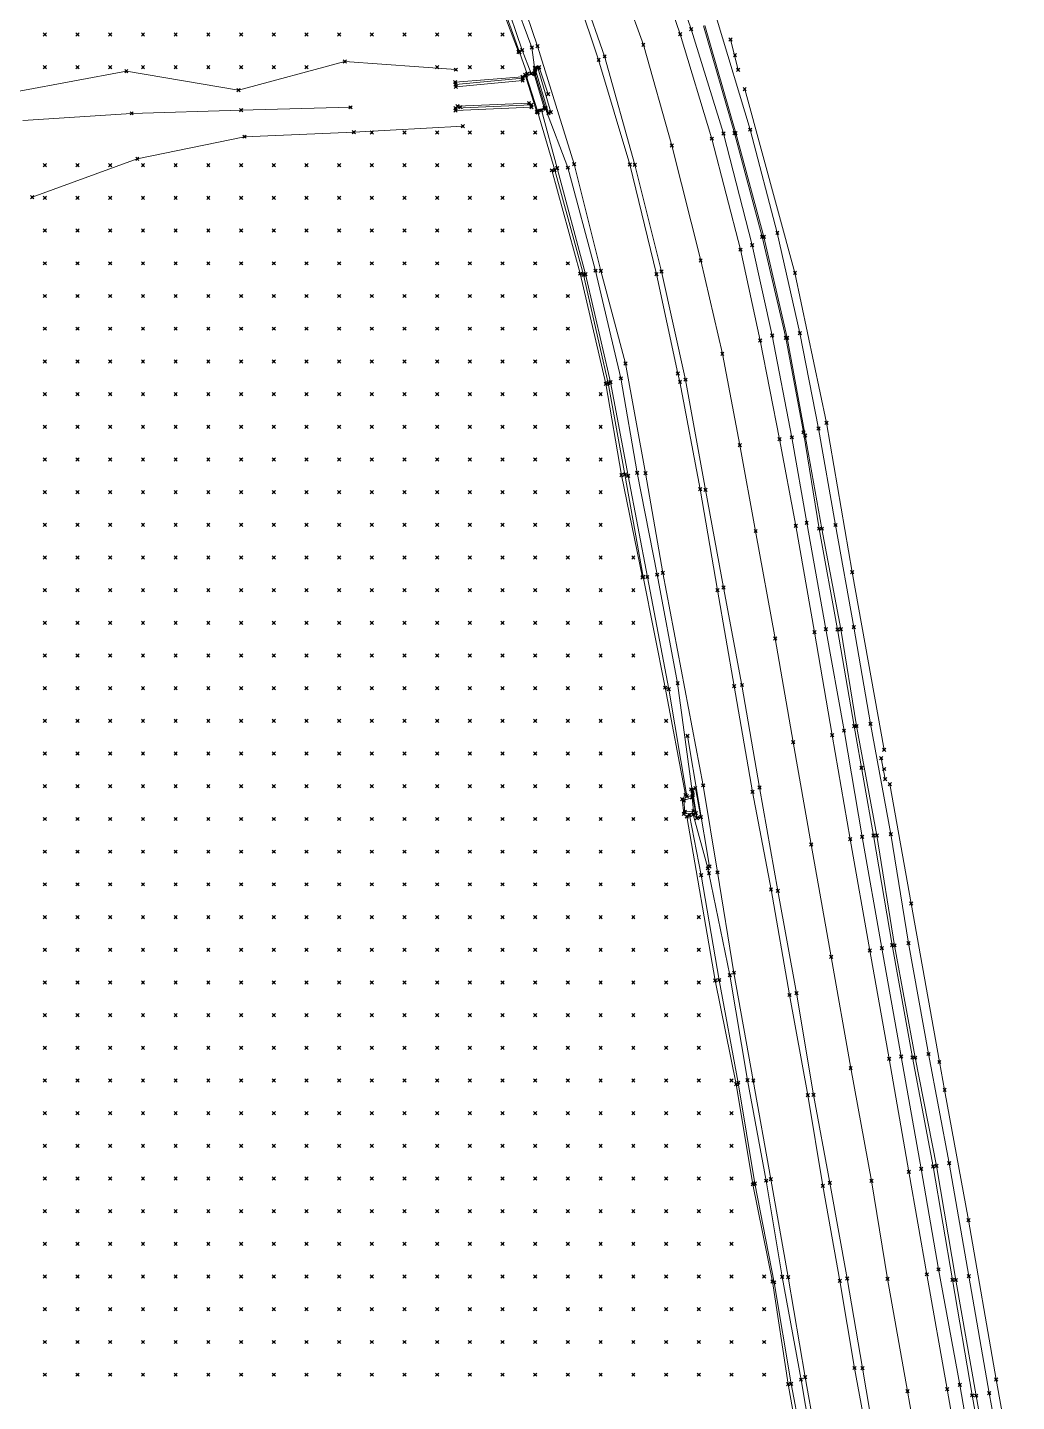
# Model space of a CAD drawing. Header units: metres. Extents: x 441556 to 446409, y 432338 to 461058.
# Drawn here: x 441655.5 to 441746.2, y 453000.5 to 453126.5 of the extents above; entities that cross this region are included whole.
import ezdxf

# ---------------------------------------------------------------- set-up
doc = ezdxf.new("R2010")
doc.units = ezdxf.units.M
doc.header["$MEASUREMENT"] = 0
doc.header["$PDMODE"] = 35
doc.header["$PDSIZE"] = 0.15
for name, color, linetype, lineweight in [('DTM-BRE-RevN_GRP_ CAROSABIL', 2, 'Continuous', 0), ('DTM-BRE-RevN_GRP_ACOSTAMENT', 2, 'Continuous', 0), ('DTM-BRE-RevN_GRP_AX', 2, 'Continuous', 0), ('DTM-BRE-RevN_GRP_CAMERA CADERE JOS', 2, 'Continuous', 0), ('DTM-BRE-RevN_GRP_CAMERA CADERE SUS', 2, 'Continuous', 0), ('DTM-BRE-RevN_GRP_CANAL', 2, 'Continuous', 0), ('DTM-BRE-RevN_GRP_CANAL SCURGERE JOS', 2, 'Continuous', 0), ('DTM-BRE-RevN_GRP_CANAL SCURGERE SUS', 2, 'Continuous', 0), ('DTM-BRE-RevN_GRP_PARAPET BETON_JOS', 2, 'Continuous', 0), ('DTM-BRE-RevN_GRP_PARAPET BETON_SUS', 2, 'Continuous', 0), ('DTM-BRE-RevN_GRP_PARAPET METALIC', 2, 'Continuous', 0), ('DTM-BRE-RevN_GRP_PARAPET NEW JERSEY', 2, 'Continuous', 0), ('DTM-BRE-RevN_GRP_SANT BETON JOS', 2, 'Continuous', 0), ('DTM-BRE-RevN_GRP_SANT BETON SUS', 2, 'Continuous', 0), ('DTM-BRE-RevN_GRP_TALUZ JOS', 2, 'Continuous', 0), ('DTM-BRE-RevN_GRP_TALUZ SUS', 2, 'Continuous', 0), ('DTM-BRE-RevN_GRP_ZID SPRIJIN JOS', 2, 'Continuous', 0), ('DTM-BRE-RevN_GRP_ZID SPRIJIN SUS', 2, 'Continuous', 0), ('DTM-BRE-RevN_Rau_jos2', 2, 'Continuous', 0), ('DTM-NOK-RevN_LIDAR_co_lidar', 91, 'Continuous', 0), ('DTM-NOK-RevN_RTK', 32, 'Continuous', 0)]:
    doc.layers.add(name, color=color, linetype=linetype, lineweight=lineweight)

msp = doc.modelspace()

# ---------------------------------------------------------------- linework, layer by layer
at = {"layer": 'DTM-BRE-RevN_GRP_ CAROSABIL'}
for p, q in [((441699.239, 453133.715, 359.184), (441702.282, 453124.837, 359.126)), ((441715.371, 453125.927, 359.49), (441712.658, 453133.9, 359.467)), ((441718.253, 453116.34, 359.454), (441715.371, 453125.927, 359.49)), ((441702.282, 453124.837, 359.126), (441705.622, 453113.99, 359.118)), ((441720.884, 453106.158, 359.43), (441718.253, 453116.34, 359.454)), ((441705.622, 453113.99, 359.118), (441708.088, 453104.21, 359.196)), ((441722.7, 453097.831, 359.427), (441720.884, 453106.158, 359.43)), ((441708.088, 453104.21, 359.196), (441710.338, 453095.71, 359.188)), ((441724.48, 453088.772, 359.431), (441722.7, 453097.831, 359.427)), ((441710.338, 453095.71, 359.188), (441712.179, 453085.644, 359.195)), ((441725.959, 453080.825, 359.446), (441724.48, 453088.772, 359.431)), ((441712.179, 453085.644, 359.195), (441713.766, 453076.5, 359.066)), ((441727.681, 453071.052, 359.448), (441725.959, 453080.825, 359.446)), ((441713.766, 453076.5, 359.066), (441717.481, 453057.002, 359.186)), ((441729.295, 453061.606, 359.465), (441727.681, 453071.052, 359.448)), ((441730.958, 453052.072, 359.448), (441729.295, 453061.606, 359.465)), ((441717.481, 453057.002, 359.186), (441718.774, 453049.022, 359.153)), ((441732.757, 453041.846, 359.467), (441730.958, 453052.072, 359.448)), ((441718.774, 453049.022, 359.153), (441720.298, 453039.813, 359.18)), ((441734.523, 453031.918, 359.495), (441732.757, 453041.846, 359.467)), ((441720.298, 453039.813, 359.18), (441722.071, 453029.908, 359.168)), ((441736.348, 453021.532, 359.514), (441734.523, 453031.918, 359.495)), ((441722.071, 453029.908, 359.168), (441723.674, 453020.87, 359.192)), ((441737.991, 453012.132, 359.477), (441736.348, 453021.532, 359.514)), ((441723.674, 453020.87, 359.192), (441725.269, 453011.863, 359.292)), ((441739.856, 453001.6, 359.515), (441737.991, 453012.132, 359.477)), ((441725.269, 453011.863, 359.292), (441726.817, 453002.702, 359.088)), ((441726.817, 453002.702, 359.088), (441728.596, 452993.033, 359.167)), ((441741.798, 452990.647, 359.496), (441739.856, 453001.6, 359.515))]:
    msp.add_line(p, q, dxfattribs=at)
at = {"layer": 'DTM-BRE-RevN_GRP_ACOSTAMENT'}
for p, q in [((441720.356, 453116.836, 359.504), (441717.511, 453126.697, 359.517)), ((441722.879, 453107.323, 359.526), (441720.356, 453116.836, 359.504)), ((441725.041, 453098.07, 359.462), (441722.879, 453107.323, 359.526)), ((441726.67, 453089.396, 359.367), (441725.041, 453098.07, 359.462)), ((441728.11, 453080.554, 359.492), (441726.67, 453089.396, 359.367)), ((441729.798, 453071.304, 359.493), (441728.11, 453080.554, 359.492)), ((441731.333, 453062.44, 359.497), (441729.798, 453071.304, 359.493)), ((441733.087, 453052.406, 359.526), (441731.333, 453062.44, 359.497)), ((441734.797, 453042.335, 359.541), (441733.087, 453052.406, 359.526)), ((441736.674, 453032.03, 359.559), (441734.797, 453042.335, 359.541)), ((441738.56, 453022.036, 359.562), (441736.674, 453032.03, 359.559)), ((441740.34, 453011.63, 359.57), (441738.56, 453022.036, 359.562)), ((441742.141, 453001.032, 359.555), (441740.34, 453011.63, 359.57)), ((441743.999, 452990.567, 359.549), (441742.141, 453001.032, 359.555))]:
    msp.add_line(p, q, dxfattribs=at)
at = {"layer": 'DTM-BRE-RevN_GRP_AX'}
for p, q in [((441709.138, 453132.871, 359.331), (441711.981, 453124.959, 359.342)), ((441711.981, 453124.959, 359.342), (441714.587, 453115.715, 359.438)), ((441714.587, 453115.715, 359.438), (441717.241, 453105.156, 359.339)), ((441717.241, 453105.156, 359.339), (441719.23, 453096.597, 359.399)), ((441719.23, 453096.597, 359.399), (441720.829, 453088.211, 359.31)), ((441720.829, 453088.211, 359.31), (441722.286, 453080.341, 359.317)), ((441722.286, 453080.341, 359.317), (441724.078, 453070.487, 359.343)), ((441724.078, 453070.487, 359.343), (441725.736, 453060.975, 359.371)), ((441725.736, 453060.975, 359.371), (441727.38, 453051.566, 359.336)), ((441727.38, 453051.566, 359.336), (441729.217, 453041.273, 359.381)), ((441729.217, 453041.273, 359.381), (441731.003, 453031.06, 359.368)), ((441731.003, 453031.06, 359.368), (441732.903, 453020.717, 359.398)), ((441732.903, 453020.717, 359.398), (441734.388, 453011.709, 359.372)), ((441734.388, 453011.709, 359.372), (441736.228, 453001.402, 359.39)), ((441736.228, 453001.402, 359.39), (441738.179, 452990.13, 359.405))]:
    msp.add_line(p, q, dxfattribs=at)
at = {"layer": 'DTM-BRE-RevN_GRP_CAMERA CADERE JOS'}
for p, q in [((441701.229, 453122.126, 357.536), (441701.979, 453122.251, 357.396)), ((441702.258, 453118.9, 357.529), (441701.229, 453122.126, 357.536)), ((441701.979, 453122.251, 357.396), (441702.896, 453119.157, 357.531)), ((441702.896, 453119.157, 357.531), (441702.258, 453118.9, 357.529)), ((441715.698, 453055.603, 356.946), (441716.457, 453055.885, 356.95)), ((441715.801, 453054.584, 357.143), (441715.698, 453055.603, 356.946)), ((441716.457, 453055.885, 356.95), (441716.578, 453054.637, 357.134)), ((441716.578, 453054.637, 357.134), (441715.801, 453054.584, 357.143))]:
    msp.add_line(p, q, dxfattribs=at)
at = {"layer": 'DTM-BRE-RevN_GRP_CAMERA CADERE SUS'}
for p, q in [((441702.028, 453122.368, 358.857), (441701.139, 453122.207, 359.237)), ((441701.139, 453122.207, 359.237), (441702.216, 453118.789, 359.289)), ((441703.001, 453119.129, 358.87), (441702.028, 453122.368, 358.857)), ((441702.216, 453118.789, 359.289), (441703.001, 453119.129, 358.87)), ((441715.545, 453055.746, 358.276), (441716.534, 453056.12, 358.992)), ((441715.682, 453054.379, 358.311), (441715.545, 453055.746, 358.276)), ((441716.534, 453056.12, 358.992), (441716.805, 453054.445, 358.805)), ((441716.805, 453054.445, 358.805), (441715.682, 453054.379, 358.311))]:
    msp.add_line(p, q, dxfattribs=at)
at = {"layer": 'DTM-BRE-RevN_GRP_CANAL'}
for p, q in [((441720.674, 453122.649, 358.458), (441719.988, 453125.441, 358.507)), ((441733.811, 453059.492, 357.79), (441734.161, 453057.572, 357.786))]:
    msp.add_line(p, q, dxfattribs=at)
at = {"layer": 'DTM-BRE-RevN_GRP_CANAL SCURGERE JOS'}
for p, q in [((441694.781, 453121.099, 363.14), (441700.911, 453121.686, 359.479)), ((441694.93, 453119.315, 363.134), (441701.491, 453119.59, 359.46))]:
    msp.add_line(p, q, dxfattribs=at)
at = {"layer": 'DTM-BRE-RevN_GRP_CANAL SCURGERE SUS'}
for p, q in [((441694.714, 453121.54, 364.021), (441700.886, 453122.012, 360.488)), ((441694.744, 453121.318, 364.011), (441700.933, 453121.89, 360.487)), ((441694.745, 453119.153, 363.956), (441701.709, 453119.438, 360.5)), ((441694.759, 453118.934, 363.941), (441701.716, 453119.237, 360.511))]:
    msp.add_line(p, q, dxfattribs=at)
at = {"layer": 'DTM-BRE-RevN_GRP_PARAPET BETON_JOS'}
for p, q in [((441702.054, 453122.759, 359.204), (441702.421, 453122.911, 359.366)), ((441702.421, 453122.911, 359.366), (441703.237, 453120.43, 359.605)), ((441716.359, 453056.636, 359.051), (441716.751, 453056.747, 359.167)), ((441716.9, 453053.992, 358.999), (441716.359, 453056.636, 359.051)), ((441716.751, 453056.747, 359.167), (441717.249, 453054.093, 359.135)), ((441717.249, 453054.093, 359.135), (441716.9, 453053.992, 358.999))]:
    msp.add_line(p, q, dxfattribs=at)
at = {"layer": 'DTM-BRE-RevN_GRP_PARAPET BETON_SUS'}
for p, q in [((441702.316, 453122.839, 359.786), (441702.021, 453122.831, 359.486)), ((441702.021, 453122.831, 359.486), (441703.286, 453118.67, 359.693)), ((441703.495, 453118.766, 359.645), (441702.316, 453122.839, 359.786)), ((441703.286, 453118.67, 359.693), (441703.495, 453118.766, 359.645)), ((441716.901, 453054.031, 359.579), (441716.476, 453056.575, 359.592)), ((441717.251, 453054.096, 359.605), (441716.901, 453054.031, 359.579))]:
    msp.add_line(p, q, dxfattribs=at)
at = {"layer": 'DTM-BRE-RevN_GRP_PARAPET METALIC'}
for p, q in [((441716.371, 453126.392, 359.559), (441713.672, 453134.339, 359.566)), ((441719.328, 453116.818, 359.688), (441716.371, 453126.392, 359.559)), ((441721.963, 453106.576, 359.497), (441719.328, 453116.818, 359.688)), ((441723.811, 453098.289, 359.479), (441721.963, 453106.576, 359.497)), ((441725.606, 453088.936, 359.458), (441723.811, 453098.289, 359.479)), ((441726.967, 453081.102, 359.445), (441725.606, 453088.936, 359.458)), ((441728.734, 453071.322, 359.521), (441726.967, 453081.102, 359.445)), ((441730.393, 453062.023, 359.441), (441728.734, 453071.322, 359.521)), ((441718.046, 453049.555, 359.096), (441716.03, 453061.534, 359.026)), ((441732.049, 453052.286, 359.486), (441730.393, 453062.023, 359.441)), ((441733.865, 453042.074, 359.514), (441732.049, 453052.286, 359.486)), ((441735.629, 453032.121, 359.53), (441733.865, 453042.074, 359.514)), ((441737.472, 453021.809, 359.543), (441735.629, 453032.121, 359.53)), ((441739.072, 453012.593, 359.527), (441737.472, 453021.809, 359.543)), ((441741.012, 453001.982, 359.524), (441739.072, 453012.593, 359.527)), ((441742.955, 452991.02, 359.531), (441741.012, 453001.982, 359.524))]:
    msp.add_line(p, q, dxfattribs=at)
at = {"layer": 'DTM-BRE-RevN_GRP_PARAPET NEW JERSEY'}
for p, q in [((441704.756, 453132.887, 359.267), (441707.88, 453123.584, 359.263)), ((441708.43, 453123.897, 359.259), (441705.26, 453132.867, 359.292)), ((441707.88, 453123.584, 359.263), (441710.745, 453113.967, 359.232)), ((441711.195, 453113.952, 359.273), (441708.43, 453123.897, 359.259)), ((441710.745, 453113.967, 359.232), (441713.178, 453103.92, 359.224)), ((441713.635, 453104.155, 359.257), (441711.195, 453113.952, 359.273)), ((441715.851, 453094.227, 359.262), (441713.635, 453104.155, 359.257)), ((441713.178, 453103.92, 359.224), (441715.14, 453094.799, 358.9)), ((441715.14, 453094.799, 358.9), (441715.343, 453094.02, 359.262)), ((441717.676, 453084.111, 359.253), (441715.851, 453094.227, 359.262)), ((441715.343, 453094.02, 359.262), (441717.196, 453084.179, 359.255)), ((441717.196, 453084.179, 359.255), (441718.777, 453074.914, 359.267)), ((441719.344, 453075.16, 359.29), (441717.676, 453084.111, 359.253)), ((441721.031, 453066.209, 359.294), (441719.344, 453075.16, 359.29)), ((441718.777, 453074.914, 359.267), (441720.31, 453066.107, 359.28)), ((441720.31, 453066.107, 359.28), (441722.005, 453056.407, 359.257)), ((441722.641, 453056.813, 359.297), (441721.031, 453066.209, 359.294)), ((441722.005, 453056.407, 359.257), (441723.694, 453047.437, 359.329)), ((441724.319, 453047.322, 359.327), (441722.641, 453056.813, 359.297)), ((441723.694, 453047.437, 359.329), (441725.394, 453037.767, 359.273)), ((441726.03, 453037.921, 359.311), (441724.319, 453047.322, 359.327)), ((441725.394, 453037.767, 359.273), (441727.063, 453028.58, 359.356)), ((441727.599, 453028.601, 359.365), (441726.03, 453037.921, 359.311)), ((441727.063, 453028.58, 359.356), (441728.454, 453020.251, 359.336)), ((441729.086, 453020.54, 359.327), (441727.599, 453028.601, 359.365)), ((441728.454, 453020.251, 359.336), (441730.009, 453011.548, 359.419)), ((441730.682, 453011.759, 359.384), (441729.086, 453020.54, 359.327)), ((441730.009, 453011.548, 359.419), (441731.353, 453003.538, 359.365)), ((441732.084, 453003.528, 359.366), (441730.682, 453011.759, 359.384)), ((441731.353, 453003.538, 359.365), (441733.094, 452994.055, 359.319)), ((441733.699, 452994.165, 359.289), (441732.084, 453003.528, 359.366))]:
    msp.add_line(p, q, dxfattribs=at)
at = {"layer": 'DTM-BRE-RevN_GRP_SANT BETON JOS'}
for p, q in [((441697.855, 453133.264, 358.74), (441700.873, 453124.468, 358.673)), ((441700.873, 453124.468, 358.673), (441701.694, 453122.321, 358.624)), ((441702.627, 453118.943, 358.678), (441704.067, 453113.646, 358.666)), ((441704.067, 453113.646, 358.666), (441706.672, 453103.902, 358.878)), ((441706.672, 453103.902, 358.878), (441708.976, 453093.999, 358.78)), ((441708.976, 453093.999, 358.78), (441710.579, 453085.411, 358.715)), ((441710.579, 453085.411, 358.715), (441712.349, 453076.12, 358.693)), ((441712.349, 453076.12, 358.693), (441714.317, 453065.822, 358.784)), ((441714.317, 453065.822, 358.784), (441715.967, 453056.018, 358.73)), ((441716.223, 453054.268, 358.71), (441717.284, 453048.762, 358.697)), ((441717.284, 453048.762, 358.697), (441718.94, 453039.141, 358.758)), ((441718.94, 453039.141, 358.758), (441720.694, 453029.719, 358.855)), ((441720.694, 453029.719, 358.855), (441722.215, 453020.465, 358.792)), ((441722.215, 453020.465, 358.792), (441723.976, 453011.399, 358.873)), ((441723.976, 453011.399, 358.873), (441725.531, 453002.086, 358.867)), ((441725.531, 453002.086, 358.867), (441727.335, 452992.682, 358.822))]:
    msp.add_line(p, q, dxfattribs=at)
at = {"layer": 'DTM-BRE-RevN_GRP_SANT BETON SUS'}
for p, q in [((441700.61, 453124.269, 358.912), (441697.419, 453133.281, 358.886)), ((441701.756, 453124.719, 359.057), (441698.476, 453133.492, 358.806)), ((441702.045, 453122.442, 358.878), (441701.756, 453124.719, 359.057)), ((441701.333, 453122.299, 359.026), (441700.61, 453124.269, 358.912)), ((441703.848, 453113.459, 359.021), (441702.312, 453118.743, 358.978)), ((441705.055, 453113.684, 359.018), (441703.011, 453119.091, 358.891)), ((441706.49, 453103.848, 359.218), (441703.848, 453113.459, 359.021)), ((441707.597, 453104.228, 359.107), (441705.055, 453113.684, 359.018)), ((441709.92, 453094.352, 359.003), (441707.597, 453104.228, 359.107)), ((441708.751, 453093.9, 359.059), (441706.49, 453103.848, 359.218)), ((441711.409, 453085.671, 358.996), (441709.92, 453094.352, 359.003)), ((441710.273, 453085.514, 359.037), (441708.751, 453093.9, 359.059)), ((441711.975, 453076.126, 358.862), (441710.273, 453085.514, 359.037)), ((441713.246, 453076.335, 358.926), (441711.409, 453085.671, 358.996)), ((441713.972, 453065.967, 359.048), (441711.975, 453076.126, 358.862)), ((441715.128, 453066.38, 359.179), (441713.246, 453076.335, 358.926)), ((441716.479, 453056.255, 359.018), (441715.128, 453066.38, 359.179)), ((441715.861, 453056.119, 358.971), (441713.972, 453065.967, 359.048)), ((441718.573, 453039.103, 359.045), (441715.967, 453054.139, 358.819)), ((441717.899, 453049.39, 358.506), (441716.544, 453054.315, 358.679)), ((441718.003, 453048.945, 359.09), (441717.899, 453049.39, 358.506)), ((441719.927, 453039.583, 359.123), (441718.003, 453048.945, 359.09)), ((441720.5, 453029.594, 359.138), (441718.573, 453039.103, 359.045)), ((441721.529, 453029.96, 359.147), (441719.927, 453039.583, 359.123)), ((441723.261, 453020.727, 359.116), (441721.529, 453029.96, 359.147)), ((441722.016, 453020.39, 359.038), (441720.5, 453029.594, 359.138)), ((441723.817, 453011.471, 359.127), (441722.016, 453020.39, 359.038)), ((441724.729, 453011.895, 359.135), (441723.261, 453020.727, 359.116)), ((441725.267, 453002.051, 359.077), (441723.817, 453011.471, 359.127)), ((441726.448, 453002.468, 359.162), (441724.729, 453011.895, 359.135)), ((441726.985, 452992.43, 359.09), (441725.267, 453002.051, 359.077)), ((441728.081, 452992.805, 359.119), (441726.448, 453002.468, 359.162))]:
    msp.add_line(p, q, dxfattribs=at)
at = {"layer": 'DTM-BRE-RevN_GRP_TALUZ JOS'}
for p, q in [((441700.515, 453124.3, 358.958), (441697.162, 453133.232, 358.79)), ((441703.591, 453113.437, 358.94), (441706.196, 453103.956, 359.289)), ((441706.196, 453103.956, 359.289), (441708.536, 453093.845, 359.063)), ((441708.536, 453093.845, 359.063), (441709.964, 453085.461, 359.026)), ((441709.964, 453085.461, 359.026), (441711.902, 453076.074, 358.938))]:
    msp.add_line(p, q, dxfattribs=at)
at = {"layer": 'DTM-BRE-RevN_GRP_TALUZ SUS'}
for p, q in [((441674.844, 453120.798, 368.149), (441684.594, 453123.416, 366.918)), ((441684.594, 453123.416, 366.918), (441694.766, 453122.675, 363.533)), ((441654.701, 453120.695, 373.284), (441664.548, 453122.534, 371.084)), ((441664.548, 453122.534, 371.084), (441674.844, 453120.798, 368.149)), ((441675.38, 453116.524, 368.303), (441685.408, 453116.928, 366.38)), ((441685.408, 453116.928, 366.38), (441695.416, 453117.485, 364.072)), ((441665.556, 453114.497, 370.484), (441675.38, 453116.524, 368.303)), ((441655.92, 453110.971, 372.584), (441665.556, 453114.497, 370.484))]:
    msp.add_line(p, q, dxfattribs=at)
at = {"layer": 'DTM-BRE-RevN_GRP_ZID SPRIJIN JOS'}
for p, q in [((441725.894, 453104.031, 355.089), (441721.279, 453120.883, 355.43)), ((441728.793, 453090.266, 355.103), (441725.894, 453104.031, 355.089)), ((441731.151, 453076.566, 355.056), (441728.793, 453090.266, 355.103)), ((441734.068, 453060.269, 355.051), (441731.151, 453076.566, 355.056)), ((441736.554, 453046.158, 355.072), (441734.59, 453057.108, 355.063)), ((441739.139, 453031.618, 355.09), (441736.554, 453046.158, 355.072)), ((441739.625, 453029.059, 355.156), (441739.139, 453031.618, 355.09)), ((441741.803, 453017.1, 355.023), (441739.625, 453029.059, 355.156)), ((441744.346, 453002.492, 355.055), (441741.803, 453017.1, 355.023)), ((441746.218, 452992.233, 354.979), (441744.346, 453002.492, 355.055))]:
    msp.add_line(p, q, dxfattribs=at)
at = {"layer": 'DTM-BRE-RevN_GRP_ZID SPRIJIN SUS'}
for p, q in [((441718.745, 453127.213, 359.399), (441721.787, 453117.169, 359.325)), ((441720.452, 453116.84, 359.334), (441717.625, 453126.726, 359.397)), ((441723.04, 453107.346, 359.328), (441720.452, 453116.84, 359.334)), ((441721.787, 453117.169, 359.325), (441724.273, 453107.695, 359.303)), ((441725.182, 453098.075, 359.227), (441723.04, 453107.346, 359.328)), ((441724.273, 453107.695, 359.303), (441726.34, 453098.498, 359.264)), ((441726.823, 453089.101, 359.273), (441725.182, 453098.075, 359.227)), ((441726.34, 453098.498, 359.264), (441728.056, 453089.759, 359.232)), ((441728.363, 453080.553, 359.258), (441726.823, 453089.101, 359.273)), ((441728.056, 453089.759, 359.232), (441729.621, 453080.892, 359.244)), ((441730.109, 453071.324, 359.202), (441728.363, 453080.553, 359.258)), ((441729.621, 453080.892, 359.244), (441731.283, 453071.527, 359.2)), ((441731.283, 453071.527, 359.2), (441732.815, 453062.656, 359.198)), ((441731.546, 453062.451, 359.231), (441730.109, 453071.324, 359.202)), ((441732.815, 453062.656, 359.198), (441734.679, 453052.514, 359.239)), ((441733.391, 453052.394, 359.238), (441731.546, 453062.451, 359.231)), ((441734.679, 453052.514, 359.239), (441736.319, 453042.521, 359.245)), ((441735.038, 453042.32, 359.289), (441733.391, 453052.394, 359.238)), ((441736.319, 453042.521, 359.245), (441738.152, 453032.354, 359.268)), ((441736.925, 453032.015, 359.299), (441735.038, 453042.32, 359.289)), ((441738.152, 453032.354, 359.268), (441740.05, 453022.322, 359.296)), ((441738.871, 453022.095, 359.293), (441736.925, 453032.015, 359.299)), ((441740.05, 453022.322, 359.296), (441741.839, 453011.965, 359.261)), ((441740.639, 453011.613, 359.254), (441738.871, 453022.095, 359.293)), ((441742.518, 453000.998, 359.222), (441740.639, 453011.613, 359.254)), ((441741.839, 453011.965, 359.261), (441743.712, 453001.238, 359.247)), ((441744.33, 452990.631, 359.194), (441742.518, 453000.998, 359.222)), ((441743.712, 453001.238, 359.247), (441745.56, 452990.955, 359.204))]:
    msp.add_line(p, q, dxfattribs=at)
at = {"layer": 'DTM-BRE-RevN_Rau_jos2'}
for p, q in [((441655.037, 453118.016, 371.984), (441665.034, 453118.664, 368.384)), ((441665.034, 453118.664, 368.384), (441675.074, 453118.966, 366.995)), ((441675.074, 453118.966, 366.995), (441685.121, 453119.218, 364.533))]:
    msp.add_line(p, q, dxfattribs=at)
at = {"layer": 'DTM-NOK-RevN_LIDAR_co_lidar'}
for p in [(441657.076, 453125.901, 372.247), (441660.075, 453125.901, 371.483), (441663.074, 453125.901, 370.877), (441666.074, 453125.901, 370.154), (441669.073, 453125.901, 369.343), (441672.072, 453125.901, 368.813), (441675.072, 453125.901, 368.071), (441678.071, 453125.901, 367.413), (441681.07, 453125.901, 366.932), (441684.07, 453125.901, 366.479), (441687.069, 453125.901, 365.858), (441690.068, 453125.901, 365.133), (441693.068, 453125.901, 363.755), (441696.067, 453125.901, 362.109), (441699.066, 453125.901, 359.749), (441657.076, 453122.901, 372.509), (441660.075, 453122.901, 371.656), (441663.074, 453122.901, 370.932), (441666.074, 453122.901, 370.234), (441669.073, 453122.901, 369.44), (441672.072, 453122.901, 368.813), (441675.072, 453122.901, 368.169), (441678.071, 453122.901, 367.64), (441681.07, 453122.901, 366.955), (441693.068, 453122.901, 363.932), (441696.067, 453122.901, 362.452), (441699.066, 453122.901, 359.735), (441687.069, 453116.902, 365.45), (441690.068, 453116.902, 365.005), (441693.068, 453116.902, 364.335), (441696.067, 453116.902, 363.293), (441699.066, 453116.902, 360.995), (441702.066, 453116.902, 359.115), (441657.076, 453113.903, 372.118), (441660.075, 453113.903, 371.484), (441663.074, 453113.903, 370.846), (441666.074, 453113.903, 370.162), (441669.073, 453113.903, 369.602), (441672.072, 453113.903, 369.143), (441675.072, 453113.903, 368.464), (441678.071, 453113.903, 367.604), (441681.07, 453113.903, 367.014), (441684.07, 453113.903, 366.567), (441687.069, 453113.903, 366.083), (441690.068, 453113.903, 365.516), (441693.068, 453113.903, 364.507), (441696.067, 453113.903, 363.703), (441699.066, 453113.903, 362.144), (441702.066, 453113.903, 360.138), (441657.076, 453110.904, 372.036), (441660.075, 453110.904, 371.488), (441663.074, 453110.904, 370.975), (441666.074, 453110.904, 370.394), (441669.073, 453110.904, 369.818), (441672.072, 453110.904, 369.267), (441675.072, 453110.904, 368.493), (441678.071, 453110.904, 367.382), (441681.07, 453110.904, 366.835), (441684.07, 453110.904, 366.377), (441687.069, 453110.904, 365.841), (441690.068, 453110.904, 365.14), (441693.068, 453110.904, 364.137), (441696.067, 453110.904, 363.455), (441699.066, 453110.904, 362.543), (441702.066, 453110.904, 360.755), (441657.076, 453107.904, 372.214), (441660.075, 453107.904, 371.517), (441663.074, 453107.904, 370.863), (441666.074, 453107.904, 370.294), (441669.073, 453107.904, 369.742), (441672.072, 453107.904, 369.223), (441675.072, 453107.904, 368.535), (441678.071, 453107.904, 367.488), (441681.07, 453107.904, 366.813), (441684.07, 453107.904, 366.092), (441687.069, 453107.904, 365.443), (441690.068, 453107.904, 364.758), (441693.068, 453107.904, 363.993), (441696.067, 453107.904, 363.316), (441699.066, 453107.904, 362.579), (441702.066, 453107.904, 361.326), (441657.076, 453104.905, 372.487), (441660.075, 453104.905, 371.595), (441663.074, 453104.905, 370.66), (441666.074, 453104.905, 369.961), (441669.073, 453104.905, 369.482), (441672.072, 453104.905, 368.973), (441675.072, 453104.905, 368.374), (441678.071, 453104.905, 367.491), (441681.07, 453104.905, 366.735), (441684.07, 453104.905, 365.874), (441687.069, 453104.905, 365.082), (441690.068, 453104.905, 364.563), (441693.068, 453104.905, 363.79), (441696.067, 453104.905, 363.165), (441699.066, 453104.905, 362.58), (441702.066, 453104.905, 361.711), (441705.065, 453104.905, 359.62), (441657.076, 453101.906, 372.719), (441660.075, 453101.906, 371.587), (441663.074, 453101.906, 370.548), (441666.074, 453101.906, 369.585), (441669.073, 453101.906, 368.982), (441672.072, 453101.906, 368.51), (441675.072, 453101.906, 368.031), (441678.071, 453101.906, 367.287), (441681.07, 453101.906, 366.559), (441684.07, 453101.906, 365.699), (441687.069, 453101.906, 364.849), (441690.068, 453101.906, 364.405), (441693.068, 453101.906, 363.687), (441696.067, 453101.906, 362.977), (441699.066, 453101.906, 362.421), (441702.066, 453101.906, 361.582), (441705.065, 453101.906, 360.03), (441657.076, 453098.906, 373.262), (441660.075, 453098.906, 371.82), (441663.074, 453098.906, 370.437), (441666.074, 453098.906, 369.349), (441669.073, 453098.906, 368.585), (441672.072, 453098.906, 368.095), (441675.072, 453098.906, 367.654), (441678.071, 453098.906, 366.996), (441681.07, 453098.906, 366.196), (441684.07, 453098.906, 365.402), (441687.069, 453098.906, 364.688), (441690.068, 453098.906, 364.222), (441693.068, 453098.906, 363.515), (441696.067, 453098.906, 362.905), (441699.066, 453098.906, 362.386), (441702.066, 453098.906, 361.512), (441705.065, 453098.906, 360.395), (441657.076, 453095.907, 373.593), (441660.075, 453095.907, 372.018), (441663.074, 453095.907, 370.647), (441666.074, 453095.907, 369.462), (441669.073, 453095.907, 368.531), (441672.072, 453095.907, 367.824), (441675.072, 453095.907, 367.234), (441678.071, 453095.907, 366.713), (441681.07, 453095.907, 365.846), (441684.07, 453095.907, 365.143), (441687.069, 453095.907, 364.338), (441690.068, 453095.907, 363.972), (441693.068, 453095.907, 363.409), (441696.067, 453095.907, 362.808), (441699.066, 453095.907, 362.446), (441702.066, 453095.907, 361.722), (441705.065, 453095.907, 360.438), (441657.076, 453092.908, 374.12), (441660.075, 453092.908, 372.26), (441663.074, 453092.908, 370.798), (441666.074, 453092.908, 369.57), (441669.073, 453092.908, 368.562), (441672.072, 453092.908, 367.663), (441675.072, 453092.908, 367.009), (441678.071, 453092.908, 366.396), (441681.07, 453092.908, 365.864), (441684.07, 453092.908, 365.012), (441687.069, 453092.908, 364.285), (441690.068, 453092.908, 363.76), (441693.068, 453092.908, 363.15), (441696.067, 453092.908, 362.772), (441699.066, 453092.908, 362.336), (441702.066, 453092.908, 361.711), (441705.065, 453092.908, 360.721), (441708.064, 453092.908, 359.41), (441657.076, 453089.908, 374.833), (441660.075, 453089.908, 372.866), (441663.074, 453089.908, 371.101), (441666.074, 453089.908, 369.653), (441669.073, 453089.908, 368.471), (441672.072, 453089.908, 367.448), (441675.072, 453089.908, 366.722), (441678.071, 453089.908, 366.204), (441681.07, 453089.908, 365.61), (441684.07, 453089.908, 364.831), (441687.069, 453089.908, 364.176), (441690.068, 453089.908, 363.59), (441693.068, 453089.908, 363.094), (441696.067, 453089.908, 362.67), (441699.066, 453089.908, 362.141), (441702.066, 453089.908, 361.561), (441705.065, 453089.908, 360.776), (441708.064, 453089.908, 359.479), (441657.076, 453086.909, 375.129), (441660.075, 453086.909, 373.263), (441663.074, 453086.909, 371.448), (441666.074, 453086.909, 369.729), (441669.073, 453086.909, 368.306), (441672.072, 453086.909, 367.174), (441675.072, 453086.909, 366.461), (441678.071, 453086.909, 365.908), (441681.07, 453086.909, 365.329), (441684.07, 453086.909, 364.584), (441687.069, 453086.909, 363.903), (441690.068, 453086.909, 363.359), (441693.068, 453086.909, 362.794), (441696.067, 453086.909, 362.384), (441699.066, 453086.909, 361.784), (441702.066, 453086.909, 361.251), (441705.065, 453086.909, 360.653), (441708.064, 453086.909, 359.671), (441657.076, 453083.91, 375.868), (441660.075, 453083.91, 373.869), (441663.074, 453083.91, 371.674), (441666.074, 453083.91, 369.665), (441669.073, 453083.91, 368.308), (441672.072, 453083.91, 367.23), (441675.072, 453083.91, 366.144), (441678.071, 453083.91, 365.475), (441681.07, 453083.91, 364.991), (441684.07, 453083.91, 364.337), (441687.069, 453083.91, 363.806), (441690.068, 453083.91, 363.098), (441693.068, 453083.91, 362.482), (441696.067, 453083.91, 362.015), (441699.066, 453083.91, 361.426), (441702.066, 453083.91, 360.944), (441705.065, 453083.91, 360.416), (441708.064, 453083.91, 359.794), (441657.076, 453080.91, 376.008), (441660.075, 453080.91, 373.736), (441663.074, 453080.91, 371.655), (441666.074, 453080.91, 370.099), (441669.073, 453080.91, 368.435), (441672.072, 453080.91, 366.688), (441675.072, 453080.91, 365.696), (441678.071, 453080.91, 365.088), (441681.07, 453080.91, 364.647), (441684.07, 453080.91, 364.212), (441687.069, 453080.91, 363.654), (441690.068, 453080.91, 362.91), (441693.068, 453080.91, 362.215), (441696.067, 453080.91, 361.66), (441699.066, 453080.91, 361.232), (441702.066, 453080.91, 360.825), (441705.065, 453080.91, 360.267), (441708.064, 453080.91, 359.715), (441657.076, 453077.911, 376.187), (441660.075, 453077.911, 373.935), (441663.074, 453077.911, 371.858), (441666.074, 453077.911, 370.073), (441669.073, 453077.911, 368.187), (441672.072, 453077.911, 366.443), (441675.072, 453077.911, 365.308), (441678.071, 453077.911, 364.714), (441681.07, 453077.911, 364.179), (441684.07, 453077.911, 363.933), (441687.069, 453077.911, 363.575), (441690.068, 453077.911, 362.687), (441693.068, 453077.911, 362.004), (441696.067, 453077.911, 361.429), (441699.066, 453077.911, 361.099), (441702.066, 453077.911, 360.698), (441705.065, 453077.911, 360.089), (441708.064, 453077.911, 359.554), (441711.064, 453077.911, 359.074), (441657.076, 453074.912, 376.553), (441660.075, 453074.912, 374.183), (441663.074, 453074.912, 371.99), (441666.074, 453074.912, 370.005), (441669.073, 453074.912, 368.06), (441672.072, 453074.912, 366.515), (441675.072, 453074.912, 365.204), (441678.071, 453074.912, 364.221), (441681.07, 453074.912, 363.625), (441684.07, 453074.912, 363.427), (441687.069, 453074.912, 363.259), (441690.068, 453074.912, 362.281), (441693.068, 453074.912, 361.689), (441696.067, 453074.912, 361.299), (441699.066, 453074.912, 360.629), (441702.066, 453074.912, 360.293), (441705.065, 453074.912, 359.856), (441708.064, 453074.912, 359.399), (441711.064, 453074.912, 359.015), (441657.076, 453071.912, 376.592), (441660.075, 453071.912, 374.176), (441663.074, 453071.912, 371.978), (441666.074, 453071.912, 370.019), (441669.073, 453071.912, 368.168), (441672.072, 453071.912, 366.475), (441675.072, 453071.912, 364.941), (441678.071, 453071.912, 363.793), (441681.07, 453071.912, 363.189), (441684.07, 453071.912, 362.935), (441687.069, 453071.912, 362.704), (441690.068, 453071.912, 362), (441693.068, 453071.912, 361.381), (441696.067, 453071.912, 360.981), (441699.066, 453071.912, 360.391), (441702.066, 453071.912, 359.896), (441705.065, 453071.912, 359.51), (441708.064, 453071.912, 359.149), (441711.064, 453071.912, 358.932), (441657.076, 453068.913, 376.893), (441660.075, 453068.913, 374.521), (441663.074, 453068.913, 372.308), (441666.074, 453068.913, 370.206), (441669.073, 453068.913, 368.225), (441672.072, 453068.913, 366.501), (441675.072, 453068.913, 364.903), (441678.071, 453068.913, 363.566), (441681.07, 453068.913, 362.808), (441684.07, 453068.913, 362.471), (441687.069, 453068.913, 362.162), (441690.068, 453068.913, 361.569), (441693.068, 453068.913, 361.019), (441696.067, 453068.913, 360.69), (441699.066, 453068.913, 360.294), (441702.066, 453068.913, 359.751), (441705.065, 453068.913, 359.285), (441708.064, 453068.913, 358.95), (441711.064, 453068.913, 358.867), (441657.076, 453065.914, 377.286), (441660.075, 453065.914, 374.76), (441663.074, 453065.914, 372.516), (441666.074, 453065.914, 370.366), (441669.073, 453065.914, 368.305), (441672.072, 453065.914, 366.498), (441675.072, 453065.914, 364.898), (441678.071, 453065.914, 363.463), (441681.07, 453065.914, 362.497), (441684.07, 453065.914, 362.058), (441687.069, 453065.914, 361.823), (441690.068, 453065.914, 361.333), (441693.068, 453065.914, 360.737), (441696.067, 453065.914, 360.509), (441699.066, 453065.914, 359.946), (441702.066, 453065.914, 359.509), (441705.065, 453065.914, 359.093), (441708.064, 453065.914, 358.787), (441711.064, 453065.914, 358.761), (441657.076, 453062.914, 377.669), (441660.075, 453062.914, 375.195), (441663.074, 453062.914, 372.953), (441666.074, 453062.914, 370.585), (441669.073, 453062.914, 368.368), (441672.072, 453062.914, 366.561), (441675.072, 453062.914, 364.857), (441678.071, 453062.914, 363.403), (441681.07, 453062.914, 362.297), (441684.07, 453062.914, 361.712), (441687.069, 453062.914, 361.392), (441690.068, 453062.914, 361.049), (441693.068, 453062.914, 360.559), (441696.067, 453062.914, 360.4), (441699.066, 453062.914, 359.622), (441702.066, 453062.914, 359.274), (441705.065, 453062.914, 358.885), (441708.064, 453062.914, 358.669), (441711.064, 453062.914, 358.646), (441714.063, 453062.914, 358.757), (441657.076, 453059.915, 378.101), (441660.075, 453059.915, 375.675), (441663.074, 453059.915, 373.359), (441666.074, 453059.915, 370.958), (441669.073, 453059.915, 368.742), (441672.072, 453059.915, 366.77), (441675.072, 453059.915, 364.817), (441678.071, 453059.915, 363.409), (441681.07, 453059.915, 362.09), (441684.07, 453059.915, 361.5), (441687.069, 453059.915, 361.052), (441690.068, 453059.915, 360.64), (441693.068, 453059.915, 360.309), (441696.067, 453059.915, 359.868), (441699.066, 453059.915, 359.329), (441702.066, 453059.915, 359.051), (441705.065, 453059.915, 358.775), (441708.064, 453059.915, 358.625), (441711.064, 453059.915, 358.602), (441714.063, 453059.915, 358.754), (441657.076, 453056.916, 378.445), (441660.075, 453056.916, 375.928), (441663.074, 453056.916, 373.458), (441666.074, 453056.916, 371.283), (441669.073, 453056.916, 369.297), (441672.072, 453056.916, 367.058), (441675.072, 453056.916, 364.801), (441678.071, 453056.916, 363.449), (441681.07, 453056.916, 362.096), (441684.07, 453056.916, 361.368), (441687.069, 453056.916, 360.895), (441690.068, 453056.916, 360.387), (441693.068, 453056.916, 359.929), (441696.067, 453056.916, 359.329), (441699.066, 453056.916, 359.001), (441702.066, 453056.916, 358.768), (441705.065, 453056.916, 358.631), (441708.064, 453056.916, 358.523), (441711.064, 453056.916, 358.499), (441714.063, 453056.916, 358.593), (441657.076, 453053.916, 378.605), (441660.075, 453053.916, 376.064), (441663.074, 453053.916, 373.527), (441666.074, 453053.916, 371.451), (441669.073, 453053.916, 369.506), (441672.072, 453053.916, 367.054), (441675.072, 453053.916, 364.98), (441678.071, 453053.916, 363.534), (441681.07, 453053.916, 362.223), (441684.07, 453053.916, 361.3), (441687.069, 453053.916, 360.935), (441690.068, 453053.916, 360.264), (441693.068, 453053.916, 359.714), (441696.067, 453053.916, 359.136), (441699.066, 453053.916, 358.775), (441702.066, 453053.916, 358.572), (441705.065, 453053.916, 358.457), (441708.064, 453053.916, 358.41), (441711.064, 453053.916, 358.424), (441714.063, 453053.916, 358.565), (441657.076, 453050.917, 378.768), (441660.075, 453050.917, 376.22), (441663.074, 453050.917, 373.733), (441666.074, 453050.917, 371.629), (441669.073, 453050.917, 369.545), (441672.072, 453050.917, 367.159), (441675.072, 453050.917, 365.368), (441678.071, 453050.917, 363.671), (441681.07, 453050.917, 362.238), (441684.07, 453050.917, 361.238), (441687.069, 453050.917, 360.848), (441690.068, 453050.917, 360.016), (441693.068, 453050.917, 359.63), (441696.067, 453050.917, 359.065), (441699.066, 453050.917, 358.667), (441702.066, 453050.917, 358.499), (441705.065, 453050.917, 358.402), (441708.064, 453050.917, 358.406), (441711.064, 453050.917, 358.459), (441714.063, 453050.917, 358.774), (441657.076, 453047.918, 378.904), (441660.075, 453047.918, 376.384), (441663.074, 453047.918, 373.923), (441666.074, 453047.918, 371.695), (441669.073, 453047.918, 369.614), (441672.072, 453047.918, 367.587), (441675.072, 453047.918, 365.74), (441678.071, 453047.918, 363.918), (441681.07, 453047.918, 362.356), (441684.07, 453047.918, 361.191), (441687.069, 453047.918, 360.514), (441690.068, 453047.918, 359.821), (441693.068, 453047.918, 359.603), (441696.067, 453047.918, 358.994), (441699.066, 453047.918, 358.566), (441702.066, 453047.918, 358.429), (441705.065, 453047.918, 358.4), (441708.064, 453047.918, 358.443), (441711.064, 453047.918, 358.489), (441714.063, 453047.918, 358.87), (441657.076, 453044.918, 378.933), (441660.075, 453044.918, 376.504), (441663.074, 453044.918, 374.056), (441666.074, 453044.918, 371.695), (441669.073, 453044.918, 369.673), (441672.072, 453044.918, 367.827), (441675.072, 453044.918, 366.017), (441678.071, 453044.918, 364.316), (441681.07, 453044.918, 362.724), (441684.07, 453044.918, 361.418), (441687.069, 453044.918, 360.431), (441690.068, 453044.918, 359.822), (441693.068, 453044.918, 359.612), (441696.067, 453044.918, 358.886), (441699.066, 453044.918, 358.47), (441702.066, 453044.918, 358.359), (441705.065, 453044.918, 358.383), (441708.064, 453044.918, 358.47), (441711.064, 453044.918, 358.526), (441714.063, 453044.918, 358.908), (441717.062, 453044.918, 358.973), (441657.076, 453041.919, 379.103), (441660.075, 453041.919, 376.623), (441663.074, 453041.919, 374.315), (441666.074, 453041.919, 372.195), (441669.073, 453041.919, 370.177), (441672.072, 453041.919, 368.296), (441675.072, 453041.919, 366.412), (441678.071, 453041.919, 364.778), (441681.07, 453041.919, 363.234), (441684.07, 453041.919, 361.909), (441687.069, 453041.919, 360.56), (441690.068, 453041.919, 359.794), (441693.068, 453041.919, 359.409), (441696.067, 453041.919, 358.872), (441699.066, 453041.919, 358.453), (441702.066, 453041.919, 358.307), (441705.065, 453041.919, 358.396), (441708.064, 453041.919, 358.511), (441711.064, 453041.919, 358.561), (441714.063, 453041.919, 358.864), (441717.062, 453041.919, 358.981), (441657.076, 453038.92, 379.253), (441660.075, 453038.92, 376.878), (441663.074, 453038.92, 374.737), (441666.074, 453038.92, 372.795), (441669.073, 453038.92, 370.852), (441672.072, 453038.92, 368.902), (441675.072, 453038.92, 367.138), (441678.071, 453038.92, 365.481), (441681.07, 453038.92, 363.858), (441684.07, 453038.92, 362.415), (441687.069, 453038.92, 360.826), (441690.068, 453038.92, 360.002), (441693.068, 453038.92, 359.513), (441696.067, 453038.92, 358.978), (441699.066, 453038.92, 358.487), (441702.066, 453038.92, 358.324), (441705.065, 453038.92, 358.378), (441708.064, 453038.92, 358.513), (441711.064, 453038.92, 358.571), (441714.063, 453038.92, 358.722), (441717.062, 453038.92, 358.947), (441657.076, 453035.92, 379.632), (441660.075, 453035.92, 377.347), (441663.074, 453035.92, 375.217), (441666.074, 453035.92, 373.241), (441669.073, 453035.92, 371.447), (441672.072, 453035.92, 369.588), (441675.072, 453035.92, 367.837), (441678.071, 453035.92, 366.191), (441681.07, 453035.92, 364.546), (441684.07, 453035.92, 363.027), (441687.069, 453035.92, 361.359), (441690.068, 453035.92, 360.096), (441693.068, 453035.92, 359.4), (441696.067, 453035.92, 358.935), (441699.066, 453035.92, 358.476), (441702.066, 453035.92, 358.375), (441705.065, 453035.92, 358.396), (441708.064, 453035.92, 358.522), (441711.064, 453035.92, 358.642), (441714.063, 453035.92, 358.84), (441717.062, 453035.92, 359.067), (441657.076, 453032.921, 379.966), (441660.075, 453032.921, 377.743), (441663.074, 453032.921, 375.697), (441666.074, 453032.921, 373.699), (441669.073, 453032.921, 371.701), (441672.072, 453032.921, 369.911), (441675.072, 453032.921, 368.33), (441678.071, 453032.921, 366.51), (441681.07, 453032.921, 364.976), (441684.07, 453032.921, 363.265), (441687.069, 453032.921, 361.652), (441690.068, 453032.921, 360.109), (441693.068, 453032.921, 359.257), (441696.067, 453032.921, 358.983), (441699.066, 453032.921, 358.522), (441702.066, 453032.921, 358.382), (441705.065, 453032.921, 358.523), (441708.064, 453032.921, 358.627), (441711.064, 453032.921, 358.67), (441714.063, 453032.921, 358.785), (441717.062, 453032.921, 359.056), (441657.076, 453029.922, 380.315), (441660.075, 453029.922, 378.084), (441663.074, 453029.922, 375.912), (441666.074, 453029.922, 373.707), (441669.073, 453029.922, 371.585), (441672.072, 453029.922, 369.745), (441675.072, 453029.922, 368.14), (441678.071, 453029.922, 366.503), (441681.07, 453029.922, 364.558), (441684.07, 453029.922, 363.177), (441687.069, 453029.922, 361.4), (441690.068, 453029.922, 359.772), (441693.068, 453029.922, 359.106), (441696.067, 453029.922, 358.666), (441699.066, 453029.922, 358.46), (441702.066, 453029.922, 358.439), (441705.065, 453029.922, 358.526), (441708.064, 453029.922, 358.617), (441711.064, 453029.922, 358.715), (441714.063, 453029.922, 358.835), (441717.062, 453029.922, 359.159), (441720.062, 453029.922, 359.129), (441657.076, 453026.922, 380.396), (441660.075, 453026.922, 378.146), (441663.074, 453026.922, 375.895), (441666.074, 453026.922, 373.658), (441669.073, 453026.922, 371.514), (441672.072, 453026.922, 369.496), (441675.072, 453026.922, 367.65), (441678.071, 453026.922, 366.167), (441681.07, 453026.922, 364.327), (441684.07, 453026.922, 362.675), (441687.069, 453026.922, 361.09), (441690.068, 453026.922, 359.85), (441693.068, 453026.922, 358.803), (441696.067, 453026.922, 358.557), (441699.066, 453026.922, 358.555), (441702.066, 453026.922, 358.53), (441705.065, 453026.922, 358.623), (441708.064, 453026.922, 358.692), (441711.064, 453026.922, 358.757), (441714.063, 453026.922, 358.781), (441717.062, 453026.922, 359.121), (441720.062, 453026.922, 359.127), (441657.076, 453023.923, 380.717), (441660.075, 453023.923, 378.343), (441663.074, 453023.923, 375.974), (441666.074, 453023.923, 373.626), (441669.073, 453023.923, 371.386), (441672.072, 453023.923, 369.273), (441675.072, 453023.923, 367.233), (441678.071, 453023.923, 365.39), (441681.07, 453023.923, 363.473), (441684.07, 453023.923, 361.872), (441687.069, 453023.923, 360.598), (441690.068, 453023.923, 359.933), (441693.068, 453023.923, 358.83), (441696.067, 453023.923, 358.603), (441699.066, 453023.923, 358.583), (441702.066, 453023.923, 358.59), (441705.065, 453023.923, 358.643), (441708.064, 453023.923, 358.682), (441711.064, 453023.923, 358.796), (441714.063, 453023.923, 358.764), (441717.062, 453023.923, 358.895), (441720.062, 453023.923, 358.978), (441657.076, 453020.924, 381.361), (441660.075, 453020.924, 378.782), (441663.074, 453020.924, 376.197), (441666.074, 453020.924, 373.704), (441669.073, 453020.924, 371.359), (441672.072, 453020.924, 369.238), (441675.072, 453020.924, 367.314), (441678.071, 453020.924, 365.29), (441681.07, 453020.924, 363), (441684.07, 453020.924, 361.617), (441687.069, 453020.924, 360.396), (441690.068, 453020.924, 359.573), (441693.068, 453020.924, 358.79), (441696.067, 453020.924, 358.699), (441699.066, 453020.924, 358.682), (441702.066, 453020.924, 358.639), (441705.065, 453020.924, 358.672), (441708.064, 453020.924, 358.691), (441711.064, 453020.924, 358.731), (441714.063, 453020.924, 358.735), (441717.062, 453020.924, 358.908), (441720.062, 453020.924, 359.01), (441657.076, 453017.924, 382.049), (441660.075, 453017.924, 379.281), (441663.074, 453017.924, 376.574), (441666.074, 453017.924, 374.068), (441669.073, 453017.924, 371.611), (441672.072, 453017.924, 369.369), (441675.072, 453017.924, 367.317), (441678.071, 453017.924, 365.293), (441681.07, 453017.924, 363.042), (441684.07, 453017.924, 361.602), (441687.069, 453017.924, 360.051), (441690.068, 453017.924, 359.571), (441693.068, 453017.924, 358.895), (441696.067, 453017.924, 358.696), (441699.066, 453017.924, 358.798), (441702.066, 453017.924, 358.725), (441705.065, 453017.924, 358.723), (441708.064, 453017.924, 358.76), (441711.064, 453017.924, 358.731), (441714.063, 453017.924, 358.711), (441717.062, 453017.924, 358.881), (441720.062, 453017.924, 359.122), (441657.076, 453014.925, 382.768), (441660.075, 453014.925, 379.811), (441663.074, 453014.925, 377.104), (441666.074, 453014.925, 374.758), (441669.073, 453014.925, 372.242), (441672.072, 453014.925, 369.736), (441675.072, 453014.925, 367.457), (441678.071, 453014.925, 365.369), (441681.07, 453014.925, 363.342), (441684.07, 453014.925, 361.503), (441687.069, 453014.925, 360.143), (441690.068, 453014.925, 359.46), (441693.068, 453014.925, 358.903), (441696.067, 453014.925, 358.83), (441699.066, 453014.925, 358.804), (441702.066, 453014.925, 358.819), (441705.065, 453014.925, 358.809), (441708.064, 453014.925, 358.803), (441711.064, 453014.925, 358.801), (441714.063, 453014.925, 358.688), (441717.062, 453014.925, 358.748), (441720.062, 453014.925, 359.112), (441657.076, 453011.925, 383.57), (441660.075, 453011.925, 380.571), (441663.074, 453011.925, 377.834), (441666.074, 453011.925, 375.199), (441669.073, 453011.925, 372.649), (441672.072, 453011.925, 370.256), (441675.072, 453011.925, 367.786), (441678.071, 453011.925, 365.689), (441681.07, 453011.925, 363.914), (441684.07, 453011.925, 362.023), (441687.069, 453011.925, 360.652), (441690.068, 453011.925, 359.593), (441693.068, 453011.925, 359.171), (441696.067, 453011.925, 358.99), (441699.066, 453011.925, 358.919), (441702.066, 453011.925, 358.89), (441705.065, 453011.925, 358.895), (441708.064, 453011.925, 358.861), (441711.064, 453011.925, 358.832), (441714.063, 453011.925, 358.712), (441717.062, 453011.925, 358.68), (441720.062, 453011.925, 359.011), (441723.061, 453011.925, 359.082), (441657.076, 453008.926, 384.344), (441660.075, 453008.926, 381.342), (441663.074, 453008.926, 378.283), (441666.074, 453008.926, 375.365), (441669.073, 453008.926, 373.037), (441672.072, 453008.926, 370.614), (441675.072, 453008.926, 368.101), (441678.071, 453008.926, 366.035), (441681.07, 453008.926, 364.091), (441684.07, 453008.926, 362.401), (441687.069, 453008.926, 361.292), (441690.068, 453008.926, 359.948), (441693.068, 453008.926, 359.549), (441696.067, 453008.926, 359.15), (441699.066, 453008.926, 359.017), (441702.066, 453008.926, 358.993), (441705.065, 453008.926, 358.981), (441708.064, 453008.926, 358.939), (441711.064, 453008.926, 358.883), (441714.063, 453008.926, 358.793), (441717.062, 453008.926, 358.718), (441720.062, 453008.926, 358.929), (441723.061, 453008.926, 359.018), (441657.076, 453005.927, 384.833), (441660.075, 453005.927, 381.854), (441663.074, 453005.927, 378.983), (441666.074, 453005.927, 376.202), (441669.073, 453005.927, 373.925), (441672.072, 453005.927, 371.67), (441675.072, 453005.927, 368.738), (441678.071, 453005.927, 366.6), (441681.07, 453005.927, 364.685), (441684.07, 453005.927, 363.157), (441687.069, 453005.927, 361.674), (441690.068, 453005.927, 360.587), (441693.068, 453005.927, 359.847), (441696.067, 453005.927, 359.44), (441699.066, 453005.927, 359.186), (441702.066, 453005.927, 359.091), (441705.065, 453005.927, 359.064), (441708.064, 453005.927, 359.035), (441711.064, 453005.927, 358.989), (441714.063, 453005.927, 358.89), (441717.062, 453005.927, 358.798), (441720.062, 453005.927, 358.934), (441723.061, 453005.927, 359.043), (441657.076, 453002.927, 385.337), (441660.075, 453002.927, 382.465), (441663.074, 453002.927, 379.648), (441666.074, 453002.927, 376.84), (441669.073, 453002.927, 374.391), (441672.072, 453002.927, 372.13), (441675.072, 453002.927, 369.522), (441678.071, 453002.927, 367.239), (441681.07, 453002.927, 365.365), (441684.07, 453002.927, 363.577), (441687.069, 453002.927, 362.204), (441690.068, 453002.927, 361.046), (441693.068, 453002.927, 360.294), (441696.067, 453002.927, 359.784), (441699.066, 453002.927, 359.491), (441702.066, 453002.927, 359.243), (441705.065, 453002.927, 359.148), (441708.064, 453002.927, 359.154), (441711.064, 453002.927, 359.145), (441714.063, 453002.927, 359.033), (441717.062, 453002.927, 358.917), (441720.062, 453002.927, 358.944), (441723.061, 453002.927, 358.993)]:
    msp.add_point(p, dxfattribs=at)
at = {"layer": 'DTM-NOK-RevN_RTK'}
for p in [(441715.371, 453125.927, 359.49), (441716.371, 453126.392, 359.559), (441719.988, 453125.441, 358.507), (441700.515, 453124.3, 358.958), (441700.61, 453124.269, 358.912), (441700.873, 453124.468, 358.673), (441701.756, 453124.719, 359.057), (441702.282, 453124.837, 359.126), (441711.981, 453124.959, 359.342), (441684.594, 453123.416, 366.918), (441702.421, 453122.911, 359.366), (441707.88, 453123.584, 359.263), (441708.43, 453123.897, 359.259), (441720.393, 453124.008, 356.472), (441664.548, 453122.534, 371.084), (441694.766, 453122.675, 363.533), (441700.886, 453122.012, 360.488), (441700.911, 453121.686, 359.479), (441700.933, 453121.89, 360.487), (441701.139, 453122.207, 359.237), (441701.229, 453122.126, 357.536), (441701.333, 453122.299, 359.026), (441701.694, 453122.321, 358.624), (441701.979, 453122.251, 357.396), (441702.021, 453122.831, 359.486), (441702.028, 453122.368, 358.857), (441702.045, 453122.442, 358.878), (441702.054, 453122.759, 359.204), (441702.316, 453122.839, 359.786), (441720.674, 453122.649, 358.458), (441674.844, 453120.798, 368.149), (441694.714, 453121.54, 364.021), (441694.744, 453121.318, 364.011), (441694.781, 453121.099, 363.14), (441703.237, 453120.43, 359.605), (441721.279, 453120.883, 355.43), (441685.121, 453119.218, 364.533), (441694.745, 453119.153, 363.956), (441694.93, 453119.315, 363.134), (441695.196, 453119.24, 362.61), (441701.491, 453119.59, 359.46), (441701.709, 453119.438, 360.5), (441701.716, 453119.237, 360.511), (441702.896, 453119.157, 357.531), (441703.001, 453119.129, 358.87), (441665.034, 453118.664, 368.384), (441675.074, 453118.966, 366.995), (441694.759, 453118.934, 363.941), (441702.216, 453118.789, 359.289), (441702.258, 453118.9, 357.529), (441702.312, 453118.743, 358.978), (441702.627, 453118.943, 358.678), (441703.011, 453119.091, 358.891), (441703.286, 453118.67, 359.693), (441703.495, 453118.766, 359.645), (441685.408, 453116.928, 366.38), (441695.416, 453117.485, 364.072), (441719.328, 453116.818, 359.688), (441720.356, 453116.836, 359.504), (441720.452, 453116.84, 359.334), (441721.787, 453117.169, 359.325), (441675.38, 453116.524, 368.303), (441714.587, 453115.715, 359.438), (441718.253, 453116.34, 359.454), (441665.556, 453114.497, 370.484), (441703.591, 453113.437, 358.94), (441703.848, 453113.459, 359.021), (441704.067, 453113.646, 358.666), (441705.055, 453113.684, 359.018), (441705.622, 453113.99, 359.118), (441710.745, 453113.967, 359.232), (441711.195, 453113.952, 359.273), (441655.92, 453110.971, 372.584), (441721.963, 453106.576, 359.497), (441722.879, 453107.323, 359.526), (441723.04, 453107.346, 359.328), (441724.273, 453107.695, 359.303), (441720.884, 453106.158, 359.43), (441707.597, 453104.228, 359.107), (441708.088, 453104.21, 359.196), (441713.635, 453104.155, 359.257), (441717.241, 453105.156, 359.339), (441725.894, 453104.031, 355.089), (441706.196, 453103.956, 359.289), (441706.49, 453103.848, 359.218), (441706.672, 453103.902, 358.878), (441713.178, 453103.92, 359.224), (441722.7, 453097.831, 359.427), (441723.811, 453098.289, 359.479), (441725.041, 453098.07, 359.462), (441725.182, 453098.075, 359.227), (441726.34, 453098.498, 359.264), (441719.23, 453096.597, 359.399), (441710.338, 453095.71, 359.188), (441708.751, 453093.9, 359.059), (441708.976, 453093.999, 358.78), (441709.92, 453094.352, 359.003), (441715.14, 453094.799, 358.9), (441715.343, 453094.02, 359.262), (441715.851, 453094.227, 359.262), (441708.536, 453093.845, 359.063), (441728.793, 453090.266, 355.103), (441725.606, 453088.936, 359.458), (441726.67, 453089.396, 359.367), (441726.823, 453089.101, 359.273), (441728.056, 453089.759, 359.232), (441720.829, 453088.211, 359.31), (441724.48, 453088.772, 359.431), (441709.964, 453085.461, 359.026), (441710.273, 453085.514, 359.037), (441710.579, 453085.411, 358.715), (441711.409, 453085.671, 358.996), (441712.179, 453085.644, 359.195), (441717.196, 453084.179, 359.255), (441717.676, 453084.111, 359.253), (441722.286, 453080.341, 359.317), (441725.959, 453080.825, 359.446), (441726.967, 453081.102, 359.445), (441728.11, 453080.554, 359.492), (441728.363, 453080.553, 359.258), (441729.621, 453080.892, 359.244), (441713.246, 453076.335, 358.926), (441713.766, 453076.5, 359.066), (441731.151, 453076.566, 355.056), (441711.902, 453076.074, 358.938), (441711.975, 453076.126, 358.862), (441712.349, 453076.12, 358.693), (441719.344, 453075.16, 359.29), (441718.777, 453074.914, 359.267), (441728.734, 453071.322, 359.521), (441729.798, 453071.304, 359.493), (441730.109, 453071.324, 359.202), (441731.283, 453071.527, 359.2), (441724.078, 453070.487, 359.343), (441727.681, 453071.052, 359.448), (441715.128, 453066.38, 359.179), (441721.031, 453066.209, 359.294), (441713.972, 453065.967, 359.048), (441714.317, 453065.822, 358.784), (441720.31, 453066.107, 359.28), (441731.333, 453062.44, 359.497), (441731.546, 453062.451, 359.231), (441732.815, 453062.656, 359.198), (441716.03, 453061.534, 359.026), (441729.295, 453061.606, 359.465), (441730.393, 453062.023, 359.441), (441725.736, 453060.975, 359.371), (441734.068, 453060.269, 355.051), (441731.984, 453058.62, 359.516), (441733.811, 453059.492, 357.79), (441734.076, 453058.501, 356.777), (441734.161, 453057.572, 357.786), (441715.861, 453056.119, 358.971), (441716.359, 453056.636, 359.051), (441716.476, 453056.575, 359.592), (441716.479, 453056.255, 359.018), (441716.534, 453056.12, 358.992), (441716.751, 453056.747, 359.167), (441717.481, 453057.002, 359.186), (441722.005, 453056.407, 359.257), (441722.641, 453056.813, 359.297), (441734.59, 453057.108, 355.063), (441715.545, 453055.746, 358.276), (441715.698, 453055.603, 356.946), (441715.967, 453056.018, 358.73), (441716.457, 453055.885, 356.95), (441716.457, 453055.885, 356.95), (441715.682, 453054.379, 358.311), (441715.801, 453054.584, 357.143), (441715.967, 453054.139, 358.819), (441716.223, 453054.268, 358.71), (441716.544, 453054.315, 358.679), (441716.578, 453054.637, 357.134), (441716.805, 453054.445, 358.805), (441716.9, 453053.992, 358.999), (441716.901, 453054.031, 359.579), (441717.249, 453054.093, 359.135), (441717.251, 453054.096, 359.605), (441733.087, 453052.406, 359.526), (441733.391, 453052.394, 359.238), (441734.679, 453052.514, 359.239), (441727.38, 453051.566, 359.336), (441730.958, 453052.072, 359.448), (441732.049, 453052.286, 359.486), (441717.284, 453048.762, 358.697), (441717.899, 453049.39, 358.506), (441718.003, 453048.945, 359.09), (441718.046, 453049.555, 359.096), (441718.774, 453049.022, 359.153), (441723.694, 453047.437, 359.329), (441724.319, 453047.322, 359.327), (441736.554, 453046.158, 355.072), (441734.797, 453042.335, 359.541), (441735.038, 453042.32, 359.289), (441736.319, 453042.521, 359.245), (441729.217, 453041.273, 359.381), (441732.757, 453041.846, 359.467), (441733.865, 453042.074, 359.514), (441720.298, 453039.813, 359.18), (441718.573, 453039.103, 359.045), (441718.94, 453039.141, 358.758), (441719.927, 453039.583, 359.123), (441725.394, 453037.767, 359.273), (441726.03, 453037.921, 359.311), (441735.629, 453032.121, 359.53), (441738.152, 453032.354, 359.268), (441731.003, 453031.06, 359.368), (441734.523, 453031.918, 359.495), (441736.674, 453032.03, 359.559), (441736.925, 453032.015, 359.299), (441739.139, 453031.618, 355.09), (441720.5, 453029.594, 359.138), (441720.694, 453029.719, 358.855), (441721.529, 453029.96, 359.147), (441722.071, 453029.908, 359.168), (441727.063, 453028.58, 359.356), (441727.599, 453028.601, 359.365), (441739.625, 453029.059, 355.156), (441738.56, 453022.036, 359.562), (441738.871, 453022.095, 359.293), (441740.05, 453022.322, 359.296), (441723.674, 453020.87, 359.192), (441736.348, 453021.532, 359.514), (441737.472, 453021.809, 359.543), (441722.016, 453020.39, 359.038), (441722.215, 453020.465, 358.792), (441723.261, 453020.727, 359.116), (441728.454, 453020.251, 359.336), (441729.086, 453020.54, 359.327), (441732.903, 453020.717, 359.398), (441741.803, 453017.1, 355.023), (441737.991, 453012.132, 359.477), (441739.072, 453012.593, 359.527), (441741.839, 453011.965, 359.261), (441723.817, 453011.471, 359.127), (441723.976, 453011.399, 358.873), (441724.729, 453011.895, 359.135), (441725.269, 453011.863, 359.292), (441730.009, 453011.548, 359.419), (441730.682, 453011.759, 359.384), (441734.388, 453011.709, 359.372), (441740.34, 453011.63, 359.57), (441740.639, 453011.613, 359.254), (441731.353, 453003.538, 359.365), (441732.084, 453003.528, 359.366), (441725.267, 453002.051, 359.077), (441725.531, 453002.086, 358.867), (441726.448, 453002.468, 359.162), (441726.817, 453002.702, 359.088), (441741.012, 453001.982, 359.524), (441744.346, 453002.492, 355.055), (441736.228, 453001.402, 359.39), (441739.856, 453001.6, 359.515), (441742.141, 453001.032, 359.555), (441742.518, 453000.998, 359.222), (441743.712, 453001.238, 359.247)]:
    msp.add_point(p, dxfattribs=at)

doc.saveas('drawing.dxf')
